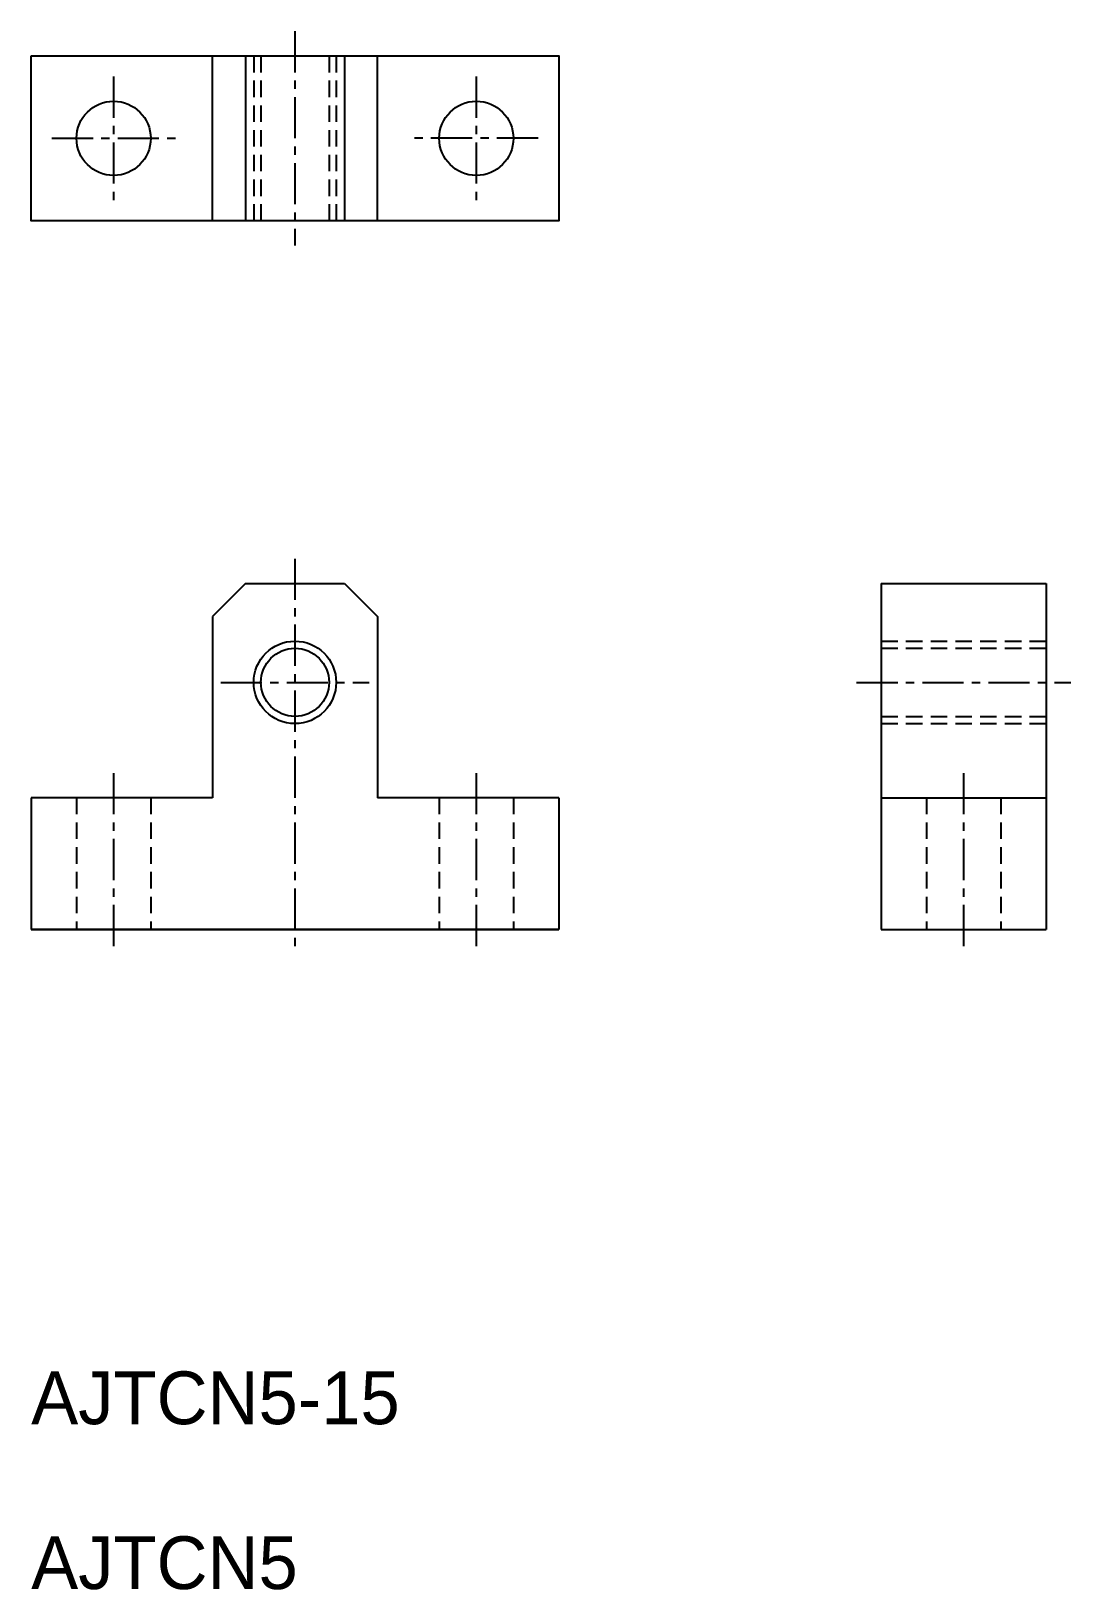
# Model space of a CAD drawing. Extents: x -563 to -500, y -1039.9 to -945.3.
import ezdxf

# ---------------------------------------------------------------- set-up
doc = ezdxf.new("R2010")
doc.units = 0
doc.header["$LTSCALE"] = 2
doc.linetypes.add('CENTER', pattern=[2, 1.25, -0.25, 0.25, -0.25])
doc.linetypes.add('DASHED', pattern=[0.75, 0.5, -0.25])
doc.layers.get('0').update_dxf_attribs({"linetype": 'CONTINUOUS'})
doc.layers.add('CENTER', color=1, linetype='CENTER')

msp = doc.modelspace()

# ---------------------------------------------------------------- linework, layer by layer
at = {"color": 7, "linetype": 'CONTINUOUS'}
for p, q in [((-552.04, -956.841), (-552.04, -946.841)), ((-550.04, -946.841), (-550.04, -956.841)), ((-544.04, -946.841), (-544.04, -956.841)), ((-542.04, -956.841), (-542.04, -946.841)), ((-550.04, -978.841), (-552.04, -980.841)), ((-550.04, -978.841), (-544.04, -978.841)), ((-544.04, -978.841), (-542.04, -980.841)), ((-511.48, -978.841), (-511.48, -999.841)), ((-511.48, -978.841), (-501.48, -978.841)), ((-501.48, -978.841), (-501.48, -999.841)), ((-552.04, -980.841), (-552.04, -991.841)), ((-542.04, -980.841), (-542.04, -991.841)), ((-552.04, -991.841), (-563.04, -991.841)), ((-563.04, -991.841), (-563.04, -999.841)), ((-531.04, -991.841), (-542.04, -991.841)), ((-531.04, -991.841), (-531.04, -999.841)), ((-511.48, -991.841), (-501.48, -991.841)), ((-531.04, -999.841), (-563.04, -999.841)), ((-563.04, -999.841), (-531.04, -999.841)), ((-511.48, -999.841), (-501.48, -999.841))]:
    msp.add_line(p, q, dxfattribs=at)
at = {"color": 3, "linetype": 'DASHED'}
for p, q in [((-549.54, -946.841), (-549.54, -956.841)), ((-549.107, -946.841), (-549.107, -956.841)), ((-544.973, -946.841), (-544.973, -956.841)), ((-544.54, -946.841), (-544.54, -956.841)), ((-511.48, -982.341), (-501.48, -982.341)), ((-511.48, -982.774), (-501.48, -982.774)), ((-511.48, -986.908), (-501.48, -986.908)), ((-511.48, -987.341), (-501.48, -987.341)), ((-560.29, -991.841), (-560.29, -999.841)), ((-555.79, -991.841), (-555.79, -999.841)), ((-538.29, -991.841), (-538.29, -999.841)), ((-533.79, -991.841), (-533.79, -999.841)), ((-508.73, -991.841), (-508.73, -999.841)), ((-504.23, -991.841), (-504.23, -999.841))]:
    msp.add_line(p, q, dxfattribs=at)
at = {"color": 7, "linetype": 'CONTINUOUS'}
msp.add_lwpolyline([(-563.04, -946.841), (-531.04, -946.841), (-531.04, -956.841), (-563.04, -956.841)], close=True, dxfattribs=at)
for centre, radius in [((-558.04, -951.841), 2.25), ((-536.04, -951.841), 2.25), ((-547.04, -984.841), 2.067)]:
    msp.add_circle(centre, radius, dxfattribs=at)
at = {"color": 3, "linetype": 'CONTINUOUS'}
msp.add_circle((-547.04, -984.841), 2.5, dxfattribs=at)
at = {"layer": 'CENTER', "color": 1, "linetype": 'CENTER'}
for p, q in [((-547.04, -945.341), (-547.04, -958.341)), ((-558.04, -948.091), (-558.04, -955.591)), ((-536.04, -948.091), (-536.04, -955.591)), ((-561.79, -951.841), (-554.29, -951.841)), ((-532.29, -951.841), (-539.79, -951.841)), ((-547.04, -977.341), (-547.04, -1001.341)), ((-551.54, -984.841), (-542.54, -984.841)), ((-512.98, -984.841), (-499.98, -984.841)), ((-558.04, -990.341), (-558.04, -1001.341)), ((-536.04, -990.341), (-536.04, -1001.341)), ((-506.48, -990.341), (-506.48, -1001.341))]:
    msp.add_line(p, q, dxfattribs=at)

# ---------------------------------------------------------------- texts
at = {"color": 7, "linetype": 'CONTINUOUS'}
for s, p in [('AJTCN5-15', (-563.04, -1029.841)), ('AJTCN5', (-563.04, -1039.841))]:
    msp.add_text(s, height=3.2, dxfattribs=at).set_placement(p)

doc.saveas('drawing.dxf')
